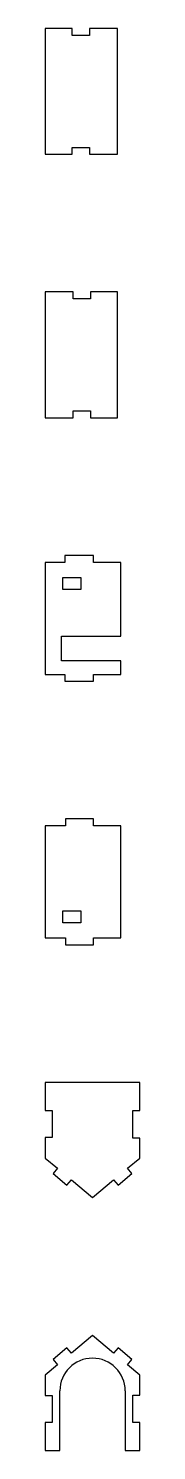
# Model space of a CAD drawing. Header units: millimetres. Extents: x 10 to 24, y 0 to 206.
import ezdxf

# ---------------------------------------------------------------- set-up
doc = ezdxf.new("R2010")
doc.units = ezdxf.units.MM
doc.layers.add('CUTOUTS', color=1, linetype='CONTINUOUS')
doc.layers.add('PERIMETER', color=5, linetype='CONTINUOUS')

msp = doc.modelspace()

# ---------------------------------------------------------------- linework, layer by layer
at = {"layer": 'CUTOUTS'}
for p, q in [((12.53, 125), (12.53, 126.75)), ((12.53, 126.75), (15.18, 126.75)), ((15.18, 126.75), (15.18, 125)), ((15.18, 125), (12.53, 125)), ((12.53, 76.63), (12.53, 78.38)), ((12.53, 78.38), (15.18, 78.38)), ((15.18, 76.63), (12.53, 76.63)), ((15.18, 78.38), (15.18, 76.63))]:
    msp.add_line(p, q, dxfattribs=at)
at = {"layer": 'PERIMETER'}
for p, q in [((13.91, 206.46), (10, 206.46)), ((10, 206.46), (10, 188.2)), ((13.91, 205.46), (13.91, 206.46)), ((16.4, 205.46), (13.91, 205.46)), ((20.48, 206.46), (16.4, 206.46)), ((16.4, 206.46), (16.4, 205.46)), ((20.48, 188.2), (20.48, 206.46)), ((10, 188.2), (13.91, 188.2)), ((13.91, 188.2), (13.91, 189.2)), ((13.91, 189.2), (16.4, 189.2)), ((16.4, 189.2), (16.4, 188.2)), ((16.4, 188.2), (20.48, 188.2)), ((10, 168.2), (10, 149.95)), ((14.07, 168.2), (10, 168.2)), ((14.07, 167.2), (14.07, 168.2)), ((20.48, 168.2), (16.57, 168.2)), ((16.57, 168.2), (16.57, 167.2)), ((20.48, 149.95), (20.48, 168.2)), ((16.57, 167.2), (14.07, 167.2)), ((14.07, 149.95), (14.07, 150.95)), ((14.07, 150.95), (16.57, 150.95)), ((16.57, 150.95), (16.57, 149.95)), ((10, 149.95), (14.07, 149.95)), ((16.57, 149.95), (20.48, 149.95)), ((12.84, 128.95), (10, 128.95)), ((10, 128.95), (10, 112.69)), ((17.01, 129.95), (12.84, 129.95)), ((12.84, 129.95), (12.84, 128.95)), ((17.01, 128.95), (17.01, 129.95)), ((20.98, 128.95), (17.01, 128.95)), ((20.98, 118.21), (20.98, 128.95)), ((12.35, 114.65), (12.35, 118.21)), ((12.35, 118.21), (20.98, 118.21)), ((20.98, 114.65), (12.35, 114.65)), ((20.98, 112.69), (20.98, 114.65)), ((10, 112.69), (12.84, 112.69)), ((12.84, 112.69), (12.84, 111.69)), ((12.84, 111.69), (17.01, 111.69)), ((17.01, 111.69), (17.01, 112.69)), ((17.01, 112.69), (20.98, 112.69)), ((12.93, 91.69), (12.93, 90.69)), ((17.01, 91.69), (12.93, 91.69)), ((17.01, 90.69), (17.01, 91.69)), ((12.93, 90.69), (10, 90.69)), ((10, 90.69), (10, 74.43)), ((20.98, 90.69), (17.01, 90.69)), ((20.98, 74.43), (20.98, 90.69)), ((10, 74.43), (12.93, 74.43)), ((12.93, 74.43), (12.93, 73.43)), ((17.01, 73.43), (17.01, 74.43)), ((17.01, 74.43), (20.98, 74.43)), ((12.93, 73.43), (17.01, 73.43)), ((23.71, 53.43), (10, 53.43)), ((10, 53.43), (10, 49.38)), ((23.71, 49.38), (23.71, 53.43)), ((10, 49.38), (11, 49.38)), ((11, 49.38), (11, 45.46)), ((22.71, 45.37), (22.71, 49.38)), ((22.71, 49.38), (23.71, 49.38)), ((11, 45.46), (10, 45.46)), ((10, 45.46), (10, 42.47)), ((23.71, 45.37), (22.71, 45.37)), ((23.71, 42.47), (23.71, 45.37)), ((10, 42.47), (11.77, 40.98)), ((21.94, 40.98), (23.71, 42.47)), ((11.77, 40.98), (11.13, 40.22)), ((11.13, 40.22), (13.15, 38.52)), ((13.15, 38.52), (13.8, 39.28)), ((13.8, 39.28), (16.86, 36.72)), ((16.86, 36.72), (19.92, 39.28)), ((19.92, 39.28), (20.56, 38.52)), ((20.56, 38.52), (22.58, 40.22)), ((22.58, 40.22), (21.94, 40.98)), ((16.86, 16.72), (13.8, 14.15)), ((19.92, 14.15), (16.86, 16.72)), ((13.15, 14.92), (11.13, 13.22)), ((13.8, 14.15), (13.15, 14.92)), ((20.56, 14.92), (19.92, 14.15)), ((22.58, 13.22), (20.56, 14.92)), ((11.77, 12.45), (10, 10.96)), ((11.13, 13.22), (11.77, 12.45)), ((21.94, 12.45), (22.58, 13.22)), ((23.71, 10.96), (21.94, 12.45)), ((10, 10.96), (10, 7.98)), ((23.71, 8.06), (23.71, 10.96)), ((12.12, 0), (12.12, 8.67)), ((21.59, 8.67), (21.59, 0)), ((10, 7.98), (11, 7.98)), ((11, 7.98), (11, 4.05)), ((22.71, 4.05), (22.71, 8.06)), ((22.71, 8.06), (23.71, 8.06)), ((11, 4.05), (10, 4.05)), ((10, 4.05), (10, 0)), ((23.71, 4.05), (22.71, 4.05)), ((23.71, 0), (23.71, 4.05)), ((10, 0), (12.12, 0)), ((21.59, 0), (23.71, 0))]:
    msp.add_line(p, q, dxfattribs=at)
msp.add_arc((16.86, 8.67), 4.74, 0, 180, dxfattribs=at)

doc.saveas('drawing.dxf')
